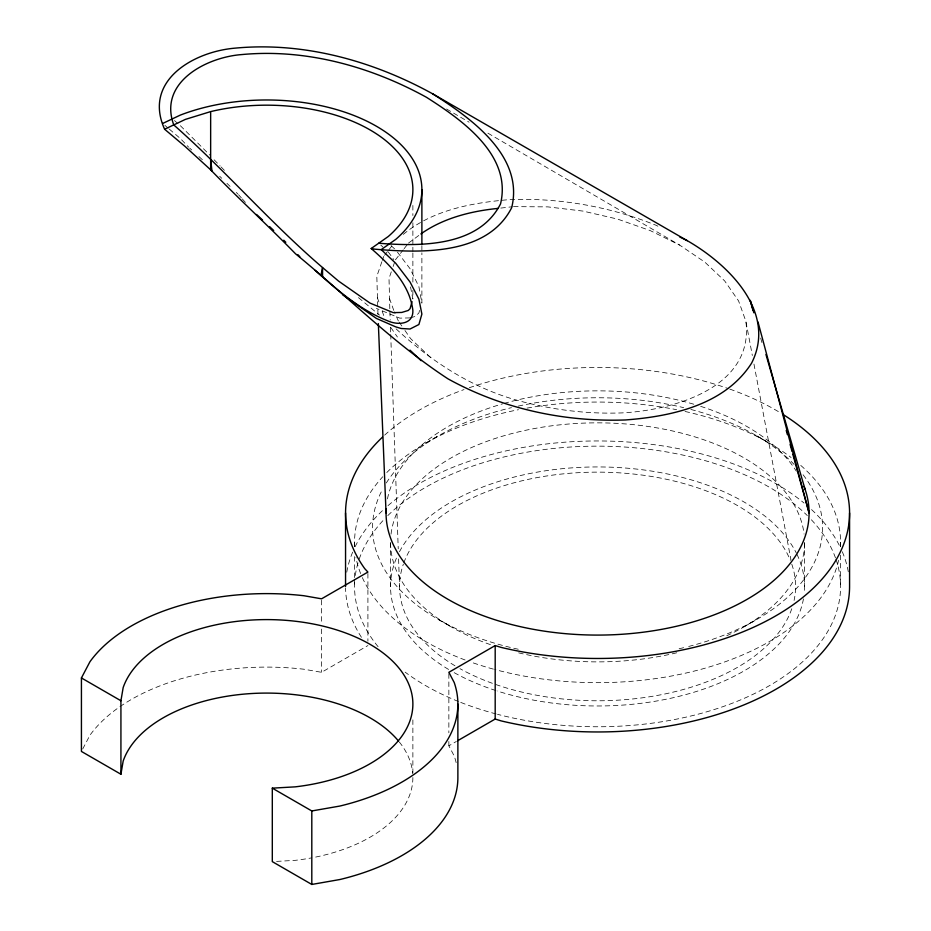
<?xml version="1.0" encoding="UTF-8"?>
<svg xmlns="http://www.w3.org/2000/svg" width="931" height="931" viewBox="0 0 931 931"><rect width="100%" height="100%" fill="white"/><g stroke="black" fill="none" stroke-linecap="round" stroke-linejoin="round"><path stroke-width="0.7" stroke-dasharray="4.66 3.49" d="M419.555 310.407L418.892 312.956L415.447 316.365L410.059 317.913M381.861 261.739L376.822 276.356L377.998 314.911M382.315 260.412L383.688 256.432M391.299 271.829L389.007 278.485L389.845 309.918M393.138 266.499L394.977 261.169M82.731 748.955L89.923 735.269A191.262 110.428 0 0 1 118.772 707.479M384.561 255.315L388.041 250.846M388.914 249.729L392.393 245.26M395.431 259.83L403.263 249.799M404.124 248.682L407.603 244.225M403.309 234.356C432.892 209.778 472.471 202.69 509.769 199.595C559.612 197.709 609.572 206.542 655.82 225.174L658.345 226.419M408.476 243.107L419.741 234.763M425.723 443.156L438.454 435.801M119.971 706.641A191.262 110.428 0 0 1 303.937 669.226L321.567 672.31L367.908 645.567M456.143 762.652A191.262 110.428 0 0 0 454.2 755.984L448.858 745.801L456.365 741.46M743.939 626.877L756.67 619.522M500.82 208.079L512.062 206.787M276.588 861.396L295.15 860.349A146.26 84.442 0 0 0 311.827 857.835M409.954 317.902L399.818 318.134L376.403 308.405M513.47 206.624L547.847 206.88L583.004 211.093L617.556 219.088L650.199 230.574L679.665 245.097L704.825 262.111L724.714 280.964L738.574 300.911L745.859 321.207L752.341 355.502M756.67 435.801L769.402 443.156M438.454 619.522L451.186 626.877M446.543 109.02L469.108 122.194M487.902 133.168L679.665 245.097M396.14 328.911C431.006 361.216 471.563 387.75 517.752 400.458C551.629 409.768 586.705 414.202 621.838 412.91C673.276 410.362 754.424 387.494 745.859 321.207M358.482 297.641L379.522 315.109M164.88 125.348L168.197 128.175M169.302 129.118L180.358 138.521L188.609 147.133M174.423 120.553L178.38 123.974M391.078 245.668L394.791 249.019M380.814 245.144L382.932 247.064M189.645 148.076L191.705 149.961M198.943 156.571L203.074 160.353M430.471 357.423L410.583 338.581L403.251 328.026M219.693 176.262L221.764 178.286M226.966 183.349L230.085 186.375M180.358 125.697L209.812 155.081M236.334 192.449L237.824 193.974M214.153 159.806L220.147 165.962M221.147 166.998L225.139 171.106M238.569 194.73L241.373 197.884M242.316 198.943L246.063 203.144M397.456 252.15L410.059 268.71L418.892 286.632L421.883 303.134L421.883 252.848M388.227 251.859L393.801 259.609M398.363 320.974L394.302 311.862M399.178 322.149L402.436 326.851M390.834 327.526L397.409 336.999M389.437 298.339L393.813 310.512M377.288 297.559L379.72 304.332M382.152 311.105L384.107 316.528M760.685 338.081L762.233 343.679M753.959 364.079L790.966 559.868M410.536 286.969L412.875 299.037L412.875 290.402M389.903 311.373L390.205 320.055M390.461 327.293L390.659 333.089M390.717 334.532L398.235 548.813M398.584 558.949L399.55 586.46M840.577 542.366L840.577 546.637M840.577 555.167L840.577 586.46M804.57 542.366L804.57 586.46M448.858 673.753L448.858 732.837M448.858 741.483L448.858 745.801M421.883 245.656L421.883 251.405M412.875 205.448L412.875 215.526M412.875 222.73L412.875 245.761M412.875 247.204L412.875 251.521M412.875 252.964L412.875 283.199M412.875 719.884L412.875 773.207M390.555 542.366L390.555 586.46M367.908 573.519L367.908 641.238M354.548 542.366L354.548 546.637M354.548 556.587L354.548 577.918M354.548 579.35L354.548 586.46M321.567 600.262L321.567 623.316M321.567 629.088L321.567 672.31M361.449 637.316A252.01 145.504 0 0 1 345.564 587.88M346.763 572.193A252.01 145.504 0 0 1 352.826 551.757M355.13 546.718A252.01 145.504 0 0 1 383.572 509.606M388.018 505.626A252.01 145.504 0 0 1 804.012 503.019M811.564 509.606A252.01 145.504 0 0 1 839.995 546.718M842.299 551.757A252.01 145.504 0 0 1 848.362 572.193M384.666 435.114A252.01 145.504 0 0 1 464.022 389.577M469.305 387.727A252.01 145.504 0 0 1 728.473 388.646M729.799 389.111A252.01 145.504 0 0 1 779.596 412.34M412.875 777.525A146.26 84.442 0 0 1 313.188 857.567M399.283 741.972A146.26 84.442 0 0 1 412.701 773.393M796.924 554.271A207.008 119.517 0 0 1 804.233 593.338M803.453 598.866A207.008 119.517 0 0 1 497.224 691M495.862 690.558A207.008 119.517 0 0 1 453.583 672.333M448.602 669.459A207.008 119.517 0 0 1 397.025 556.796M399.469 551.769A207.008 119.517 0 0 1 598.691 466.943A207.008 119.517 0 0 1 796.308 553.014M791.769 564.151A198.012 114.315 0 0 1 794.085 600.46M791.769 608.758A198.012 114.315 0 0 1 656.646 695.573A198.012 114.315 0 0 1 459.949 668.656M454.968 665.781A198.012 114.315 0 0 1 403.356 564.151M403.81 562.871A198.012 114.315 0 0 1 595.281 472.145A198.012 114.315 0 0 1 790.326 560.299M835.91 559.089A243.014 140.302 0 0 1 748.745 696.307A243.014 140.302 0 0 1 497.526 714.321M496.13 713.949A243.014 140.302 0 0 1 459.844 702.055M458.494 701.52A243.014 140.302 0 0 1 405.125 672.135M378.091 646.696A243.014 140.302 0 0 1 354.653 582.341M355.305 575.463A243.014 140.302 0 0 1 358.342 561.777M359.215 559.089A243.014 140.302 0 0 1 383.735 519.789M387.82 515.599A243.014 140.302 0 0 1 807.317 515.599M811.39 519.789A243.014 140.302 0 0 1 835.456 557.809M804.559 543.739A207.008 119.517 0 0 1 724.912 636.595M676.779 652.782A207.008 119.517 0 0 1 518.346 652.782M490.451 644.636A207.008 119.517 0 0 1 390.566 543.739M391.043 534.103A207.008 119.517 0 0 1 597.562 422.849A207.008 119.517 0 0 1 804.081 534.103M800.765 465.407A243.014 140.302 0 0 1 840.472 546.485M838.598 560.229A243.014 140.302 0 0 1 494.733 669.482M493.337 669.11A243.014 140.302 0 0 1 471.621 662.348M465.104 659.998A243.014 140.302 0 0 1 361.158 574.846M360.634 573.566A243.014 140.302 0 0 1 355.968 557.494M354.653 546.485A243.014 140.302 0 0 1 382.757 476.753M386.772 472.552A243.014 140.302 0 0 1 518.486 409.698M527.016 408.104A243.014 140.302 0 0 1 676.639 409.698M685.041 411.467A243.014 140.302 0 0 1 791.117 457.528M803.081 474.775A225.011 129.909 0 0 1 686.566 646.987M683.668 647.685A225.011 129.909 0 0 1 676.849 649.244M518.276 649.244A225.011 129.909 0 0 1 382.583 489.31M386.307 482.945A225.011 129.909 0 0 1 511.456 407.65M518.276 406.091A225.011 129.909 0 0 1 683.668 407.65M690.883 409.454A225.011 129.909 0 0 1 794.073 464.383M387.459 498.888A211.512 122.112 0 0 1 502.647 403.833M504.032 403.437A211.512 122.112 0 0 1 693.851 404.24M700.659 406.335A211.512 122.112 0 0 1 796.308 471.191"/><path stroke-width="1.4" d="M210.65 169.826L185.362 146.714L164.612 129.234C142.676 80.671 193.706 51.496 235.334 48.121C303.82 41.674 372.865 60.864 432.601 93.787L687.299 240.687C728.182 264.183 777.327 311.943 751.62 363.113C724.877 404.892 671.763 416.436 625.539 419.951C564.093 422.162 501.925 408.709 447.997 378.847C392.824 342.806 346.332 295.441 295.499 253.767L295.15 253.407C267.476 224.988 238.22 198.326 210.65 169.826L210.65 111.604A146.26 84.442 0 0 1 379.673 136.042A146.26 84.442 0 0 1 388.227 236.532L371.201 248.507C389.926 264.881 409.838 284.56 412.875 310.489C413.387 324.733 397.77 325.245 388.227 321.032C360.344 310.151 337.15 290.1 315.12 270.327M382.49 437.139A252.01 145.504 0 0 0 364.731 568.643L367.908 572.076L321.567 598.819L303.937 595.735A191.262 110.428 0 0 0 89.923 661.778L81.428 677.954L81.428 751.445L120.925 774.243L120.925 700.752L123.171 687.567A146.26 84.442 0 0 1 276.181 619.778A146.26 84.442 0 0 1 412.561 698.518A146.26 84.442 0 0 1 295.15 786.858L272.306 788.161L272.306 861.64L311.804 884.45L339.815 879.539A191.262 110.428 0 0 0 457.877 777.525L457.877 704.034M120.925 774.243L123.171 761.058A146.26 84.442 0 0 1 248.216 693.758A146.26 84.442 0 0 1 398.398 740.901M320.927 275.506L322.557 267.558C270.327 222.788 225.314 170.361 173.748 124.905C158.084 82.265 206.461 57.175 241.816 54.568C305.938 48.528 370.573 66.485 426.491 97.313C462.009 119.901 512.283 155.14 500.529 203.936C478.487 247.018 420.405 246.494 378.696 243.235M412.049 301.644L410.071 308.673L408.267 310.465L401.75 312.444L393.208 312.641L370.038 303.099L338.57 281.104L322.557 267.558L322.568 276.973M420.87 233.937C443.226 218.087 471.028 211.116 498.015 208.404M783.343 414.656A252.01 145.504 0 0 1 804.012 596.422A252.01 145.504 0 0 1 501.122 647.394L495.187 645.567L448.858 672.31L454.2 682.493A191.262 110.428 0 0 1 339.815 806.06L311.804 810.959L272.306 788.161M457.621 740.739L495.187 719.046L501.122 720.885A252.01 145.504 0 0 0 849.572 586.46L849.572 512.969M162.669 123.462L180.358 115.083A155.256 89.632 0 0 1 376.403 126.232A155.256 89.632 0 0 1 395.71 239.418L381.198 249.624L395.71 263.252L410.059 282.035L418.892 299.13L421.883 314.084L418.892 324.512L410.059 329.004L401.121 328.492L395.71 326.862L376.403 318.437L342.759 294.801M164.612 129.234L185.362 119.401L210.65 111.604M371.201 248.507L374.949 249.182C420.661 253.057 487.262 255.618 511.689 207.671C524.421 155.803 470.353 117.713 432.601 93.787M679.746 236.963L687.299 240.687M81.428 677.954L120.925 700.752M256.525 214.467L262.577 220.065M409.989 350.137L421.126 360.681M269.653 226.664L273.691 230.492M283.78 240.21L285.805 242.269M297.873 254.652L299.794 256.677M753.854 312.804L750.223 300.306L752.935 310.104M765.934 354.455L805.012 489.147M786.23 430.425L787.393 434.614M790.105 444.413L792.037 451.407M792.816 454.212L809.074 512.969L758.009 321.986M210.65 159.387L211.977 171.118M378.347 323.581L386.051 512.969M495.187 645.567L495.187 719.046M421.883 189.61L421.883 244.225M345.552 512.969L345.552 586.46M311.804 810.959L311.804 884.45M804.07 486.552A211.512 122.112 0 0 1 616.95 634.57A211.512 122.112 0 0 1 386.179 508.757"/></g></svg>
